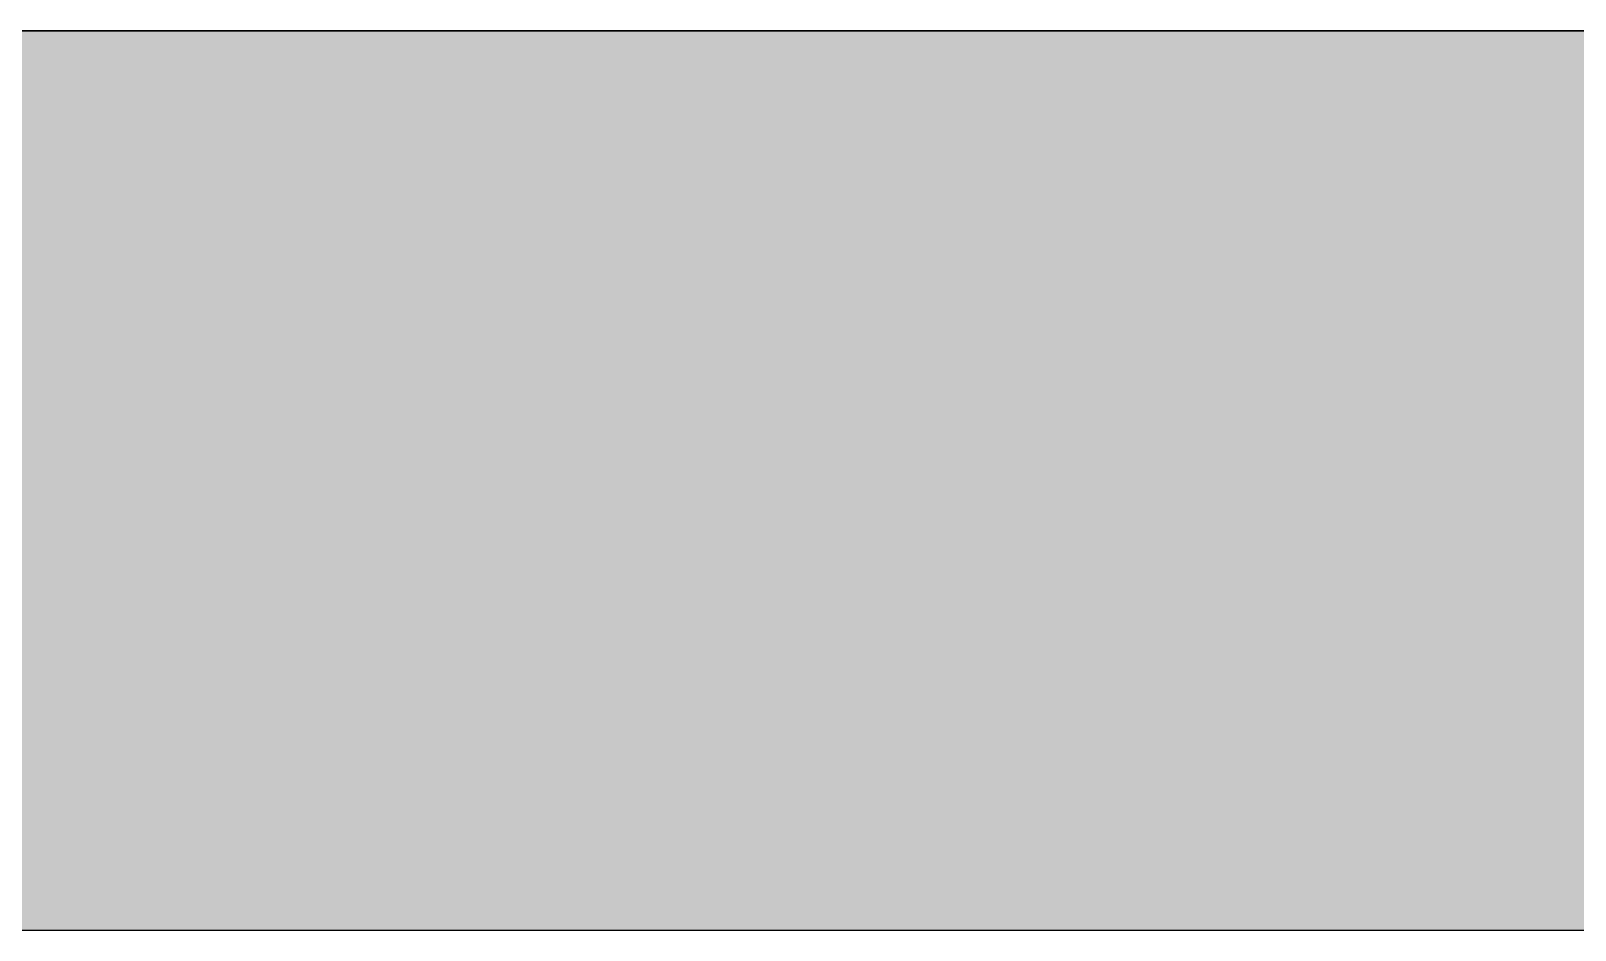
# Model space of a CAD drawing. Header units: millimetres. Extents: x 6388 to 59789, y -18725 to 8137.
# Drawn here: x 40193 to 41991, y -18725 to -17677 of the extents above; entities that cross this region are included whole.
import ezdxf

# ---------------------------------------------------------------- set-up
doc = ezdxf.new("R2010")
doc.units = ezdxf.units.MM
doc.layers.add('www.cad-blocks.net', color=7, linetype='Continuous')

# ---------------------------------------------------------------- blocks, each defined once
blk = doc.blocks.new('FORMAT')
at = {"true_color": 0x546d8e}
h = blk.add_hatch(color=155, dxfattribs=at)
h.set_gradient(color1=(68, 68, 68), color2=(84, 109, 142), tint=1)
h.paths.add_polyline_path([(59789.4, -18724.9), (59789.4, -17676.9), (10116.5, -17676.9), (10116.5, -18724.9)])
h.paths.add_polyline_path([(45164.9, -18390.5), (59402.3, -18390.5), (59402.3, -17929.8), (45164.9, -17929.8)], flags=24)
at = {"color": 155, "true_color": 0x546d8e}
for p, q in [((59789.4, -17676.9), (10116.5, -17676.9)), ((10116.5, -17676.9), (59789.4, -17676.9)), ((10116.5, -18724.9), (59789.4, -18724.9))]:
    blk.add_line(p, q, dxfattribs=at)
blk.add_line((10116.5, -17676.9), (59789.4, -17676.9))

msp = doc.modelspace()

# ---------------------------------------------------------------- block references
at = {"layer": 'www.cad-blocks.net'}
msp.add_blockref('FORMAT', (0, 0), dxfattribs=at)

doc.saveas('drawing.dxf')
